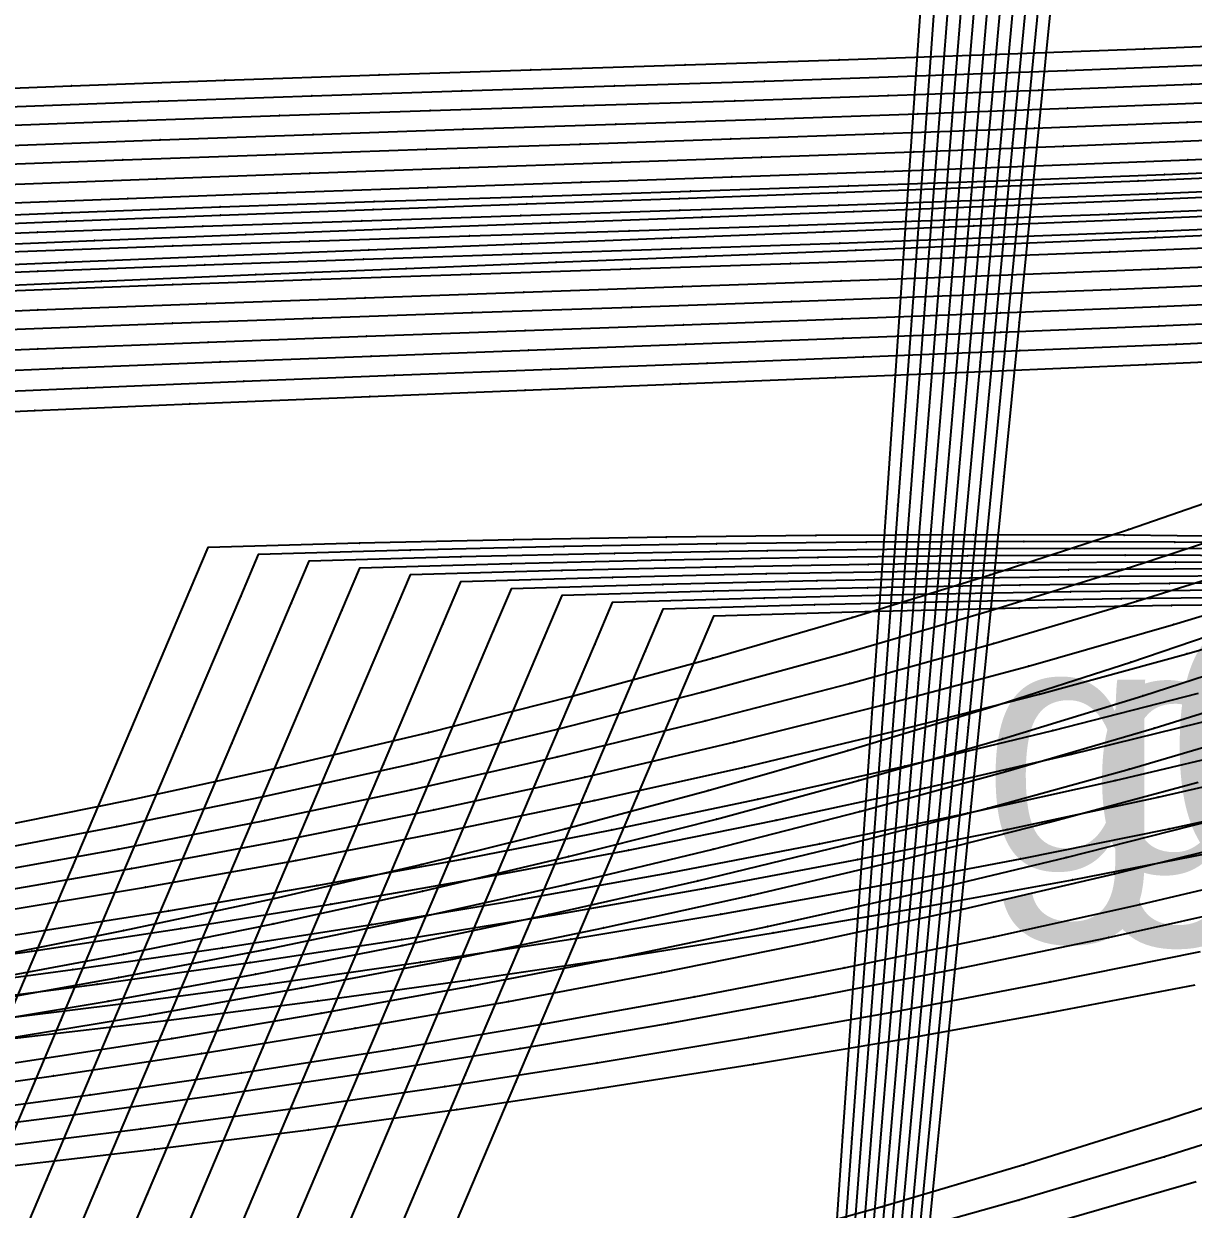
# Model space of a CAD drawing. Extents: x -2408 to 1029, y -526 to 2095.
# Drawn here: x -524.7 to -407.2, y 873.9 to 993 of the extents above; entities that cross this region are included whole.
import ezdxf

# ---------------------------------------------------------------- set-up
doc = ezdxf.new("R2010")
doc.units = 0
doc.layers.add('TEXT', color=7, linetype='Continuous')

# ---------------------------------------------------------------- blocks, each defined once
blk = doc.blocks.new(' -30')
at = {"layer": '1'}
for points in [[(-1.553066, 998.875569), (13.497761, 1001.026741), (28.566463, 1003.387882), (43.726847, 1005.978906), (58.723608, 1008.760932), (73.717036, 1011.77609), (88.621168, 1015.021706), (103.469701, 1018.514085), (117.89867, 1022.167002), (132.006587, 1025.996081), (146.046572, 1030.066786), (159.896121, 1034.343554), (173.786965, 1038.89631), (188.201002, 1043.887422)], [(-1013.803816, 502.616227), (-998.724902, 503.351115), (-983.259655, 504.088096), (-968.179128, 504.789655), (-952.689583, 505.491886), (-937.607433, 506.156086), (-922.111616, 506.815861), (-907.027667, 507.438159), (-891.957635, 508.04729), (-876.872936, 508.652548), (-861.83698, 509.261239), (-846.753174, 509.887156), (-831.752201, 510.534152), (-816.670932, 511.218628)]]:
    blk.add_lwpolyline(points, dxfattribs=at)
at = {"layer": '14'}
for points in [[(-3.293244, 985.820636), (11.872398, 987.947367), (27.150515, 990.29395), (42.458572, 992.858966), (57.665661, 995.628768), (72.836435, 998.623553), (87.952669, 1001.852721), (102.740143, 1005.267383), (117.185724, 1008.860491), (131.56911, 1012.69644), (145.60942, 1016.694667), (159.855558, 1021.012956), (174.025488, 1025.573994), (188.010876, 1030.340417)], [(192.480177, 984.520378), (177.890002, 979.692252), (163.289057, 975.10716), (149.057305, 970.891915), (134.311954, 966.791847), (119.499399, 962.940196), (104.958488, 959.413145), (90.028472, 956.046163), (75.046687, 952.918675), (59.910494, 950.006522), (44.840308, 947.342342), (29.635442, 944.875886), (14.498732, 942.621702), (-0.757536, 940.527919)], [(-1023.469336, 489.421255), (-1005.241554, 490.320347), (-990.320556, 491.039364), (-975.156659, 491.753562), (-959.803647, 492.458703), (-944.31523, 493.150552), (-928.745346, 493.824862), (-910.67444, 494.579226), (-895.073839, 495.211724), (-879.472994, 495.837705), (-863.872377, 496.46764), (-848.27231, 497.112008), (-832.673265, 497.781282), (-817.075603, 498.485938)]]:
    blk.add_lwpolyline(points, dxfattribs=at)
at = {"layer": '2'}
blk.add_point((-322.167053, -60.610313), dxfattribs=at)
blk.add_point((-322.167053, -60.610313), dxfattribs=at)
at = {"layer": '3'}
for p in [(173.786965, 1038.89631), (159.896121, 1034.343554), (146.046572, 1030.066786), (132.006587, 1025.996081), (174.025488, 1025.573994), (117.89867, 1022.167002), (159.855558, 1021.012956), (103.469701, 1018.514085), (145.60942, 1016.694667), (88.621168, 1015.021706), (131.56911, 1012.69644), (73.717036, 1011.77609), (117.185724, 1008.860491), (102.740143, 1005.267383), (87.952669, 1001.852721), (72.836435, 998.623553), (177.890002, 979.692252), (163.289057, 975.10716), (149.057305, 970.891915), (-846.753174, 509.887156), (-831.752201, 510.534152), (-876.872936, 508.652548), (-861.83698, 509.261239), (-907.027667, 507.438159), (-891.957635, 508.04729), (-937.607433, 506.156086), (-922.111616, 506.815861), (-832.673265, 497.781282), (-848.27231, 497.112008), (-879.472994, 495.837705), (-863.872377, 496.46764), (-910.67444, 494.579226), (-895.073839, 495.211724), (-944.31523, 493.150552), (-928.745346, 493.824862), (-251.7552, -23.206977), (-252.875217, -39.403948), (-254.129457, -57.541968), (-261.127123, -59.389382), (-245.281739, -59.316843), (-230.135344, -59.369512), (-306.950585, -60.172513), (-291.493917, -59.822173), (-276.163978, -59.559518), (-323.969141, -64.852121), (-255.491074, -77.232818), (-329.941059, -78.908997), (-335.8002, -92.700416), (-256.933227, -98.088314), (-258.429068, -119.720211)]:
    blk.add_point(p, dxfattribs=at)
at = {"layer": '8'}
for points in [[(-249.091949, 15.307263), (-250.517034, -5.301401), (-251.7552, -23.206977), (-252.875217, -39.403948), (-254.129457, -57.541968), (-255.491074, -77.232818), (-256.933227, -98.088314), (-258.429068, -119.720211), (-259.951754, -141.740336), (-261.474439, -163.760443), (-262.970281, -185.392358), (-264.412433, -206.247836), (-265.77405, -225.938686), (-267.028291, -244.076713), (-268.148308, -260.273691), (-269.386474, -278.179268), (-270.434573, -293.336208), (-270.811558, -298.787918)], [(-149.575367, -61.404266), (-166.867261, -60.754563), (-183.049128, -60.252149), (-198.832045, -59.85351), (-214.146374, -59.56067), (-230.135344, -59.369512), (-245.281739, -59.316843), (-261.127123, -59.389382), (-276.163978, -59.559518), (-291.493917, -59.822173), (-306.950585, -60.172513), (-322.167053, -60.610313)], [(-355.685272, -139.506483), (-348.576922, -122.774639), (-342.052132, -107.416397), (-335.8002, -92.700416), (-329.941059, -78.908997), (-323.969141, -64.852121), (-322.167053, -60.610313)]]:
    blk.add_lwpolyline(points, dxfattribs=at)
at = {"layer": 'TEXT', "color": 7}
blk.add_text('g05-30', height=25, dxfattribs=at).set_placement((159.04, 1004.64))
blk = doc.blocks.new(' -31')
at = {"layer": '1'}
for points in [[(-2.889159, 996.340467), (12.212112, 998.376714), (27.069524, 1000.571165), (42.309343, 1003.026105), (57.103525, 1005.61325), (72.14837, 1008.460502), (86.862908, 1011.468573), (101.799206, 1014.765756), (116.409491, 1018.244322), (130.915001, 1021.952954), (145.402375, 1025.916377), (159.820729, 1030.124264), (173.680122, 1034.422597), (187.948491, 1039.111016)], [(-1017.333112, 504.584392), (-1001.996349, 505.322857), (-986.658666, 506.04357), (-971.552761, 506.735084), (-956.213389, 507.417536), (-941.164755, 508.066462), (-925.823502, 508.705413), (-910.779474, 509.309431), (-895.436682, 509.909814), (-880.364314, 510.494297), (-865.021492, 511.094201), (-849.986515, 511.696983), (-834.64533, 512.337634), (-819.64924, 512.998925)]]:
    blk.add_lwpolyline(points, dxfattribs=at)
at = {"layer": '14'}
for points in [[(-2.882535, 983.53499), (12.185967, 985.548397), (27.374519, 987.769931), (42.016069, 990.101471), (57.723407, 992.818572), (72.810402, 995.648884), (87.8611, 998.699277), (102.856623, 1001.980323), (117.515395, 1005.43791), (132.396191, 1009.209824), (146.642882, 1013.073175), (161.106041, 1017.252778), (175.217085, 1021.585355), (189.254622, 1026.149249)], [(191.836249, 979.853162), (177.406281, 975.297875), (162.757441, 970.925727), (148.187858, 966.836368), (133.553548, 962.983394), (118.589086, 959.300981), (103.838785, 955.919554), (89.038004, 952.766953), (74.080566, 949.818442), (59.192565, 947.112229), (44.268387, 944.614557), (29.211158, 942.297216), (14.229339, 940.172583), (-0.871421, 938.191961)], [(-1019.292257, 491.773679), (-1000.732224, 492.668615), (-985.575845, 493.380141), (-970.203448, 494.083042), (-954.668895, 494.772973), (-939.025821, 495.445599), (-923.327902, 496.096582), (-908.17815, 496.702202), (-892.469664, 497.315404), (-876.761037, 497.92473), (-861.052752, 498.541434), (-845.345297, 499.176768), (-829.639194, 499.841984), (-813.934855, 500.548338)]]:
    blk.add_lwpolyline(points, dxfattribs=at)
at = {"layer": '2'}
blk.add_point((-317.087078, -60.610313), dxfattribs=at)
blk.add_point((-317.087078, -60.610313), dxfattribs=at)
at = {"layer": '3'}
for p in [(173.680122, 1034.422597), (159.820729, 1030.124264), (145.402375, 1025.916377), (130.915001, 1021.952954), (175.217085, 1021.585355), (116.409491, 1018.244322), (161.106041, 1017.252778), (101.799206, 1014.765756), (146.642882, 1013.073175), (86.862908, 1011.468573), (132.396191, 1009.209824), (72.14837, 1008.460502), (117.515395, 1005.43791), (102.856623, 1001.980323), (87.8611, 998.699277), (72.810402, 995.648884), (177.406281, 975.297875), (162.757441, 970.925727), (-834.64533, 512.337634), (-865.021492, 511.094201), (-849.986515, 511.696983), (-895.436682, 509.909814), (-880.364314, 510.494297), (-925.823502, 508.705413), (-910.779474, 509.309431), (-941.164755, 508.066462), (-845.345297, 499.176768), (-829.639194, 499.841984), (-876.761037, 497.92473), (-861.052752, 498.541434), (-908.17815, 496.702202), (-892.469664, 497.315404), (-939.025821, 495.445599), (-923.327902, 496.096582), (-250.306644, -20.561388), (-251.511798, -37.119862), (-252.861378, -55.662707), (-256.047113, -59.389381), (-240.201728, -59.316843), (-225.055333, -59.369512), (-301.870586, -60.172513), (-286.413913, -59.822172), (-271.08397, -59.559518), (-318.889163, -64.852117), (-254.326498, -75.793048), (-324.861077, -78.908991), (-330.720215, -92.70041), (-255.878275, -97.114022), (-336.972144, -107.416392), (-257.487822, -119.228744)]:
    blk.add_point(p, dxfattribs=at)
at = {"layer": '8'}
for points in [[(-247.440948, 18.812463), (-248.974359, -2.25617), (-250.306644, -20.561388), (-251.511798, -37.119862), (-252.861378, -55.662707), (-254.326498, -75.793048), (-255.878275, -97.114022), (-257.487822, -119.228744), (-259.126252, -141.740322), (-260.220324, -156.772558), (-261.305836, -171.687183), (-262.899335, -193.581419), (-264.425436, -214.549616), (-265.855252, -234.194881), (-267.159901, -252.120389), (-268.310493, -267.929205), (-269.555052, -285.029088), (-270.549095, -298.686962), (-270.811558, -302.293129)], [(-144.495363, -61.404266), (-161.787255, -60.754563), (-177.96912, -60.25215), (-193.752036, -59.85351), (-209.066363, -59.56067), (-225.055333, -59.369512), (-240.201728, -59.316843), (-256.047113, -59.389381), (-271.08397, -59.559518), (-286.413913, -59.822172), (-301.870586, -60.172513), (-317.087078, -60.610313)], [(-350.605278, -139.506483), (-343.496931, -122.774636), (-336.972144, -107.416392), (-330.720215, -92.70041), (-324.861077, -78.908991), (-318.889163, -64.852117), (-317.087078, -60.610313)]]:
    blk.add_lwpolyline(points, dxfattribs=at)
at = {"layer": 'TEXT', "color": 7}
blk.add_text('g05-31', height=25, dxfattribs=at).set_placement((169.72, 1003.67))
blk = doc.blocks.new(' -32')
at = {"layer": '1'}
for points in [[(-2.66784, 994.062031), (12.329512, 995.989364), (27.19852, 998.080667), (42.534483, 1000.433601), (57.345718, 1002.901455), (72.240179, 1005.584932), (86.979833, 1008.449899), (101.702285, 1011.534519), (116.349741, 1014.839147), (131.220497, 1018.445942), (145.752876, 1022.224506), (160.195872, 1026.232034), (174.597374, 1030.48259), (188.631312, 1034.876482)], [(-1014.763231, 506.847463), (-999.494983, 507.566499), (-984.135746, 508.270447), (-968.865657, 508.949983), (-953.594925, 509.607993), (-938.322926, 510.243036), (-923.1187, 510.850663), (-907.844861, 511.438175), (-892.552142, 512.013187), (-877.277669, 512.585146), (-862.024551, 513.164813), (-846.751166, 513.764664), (-831.53952, 514.392253), (-816.269083, 515.063461)]]:
    blk.add_lwpolyline(points, dxfattribs=at)
at = {"layer": '14'}
for points in [[(-2.796827, 981.250458), (12.288539, 983.170726), (27.200065, 985.246414), (42.235573, 987.526424), (57.308336, 990.007635), (72.280071, 992.674386), (87.220682, 995.546043), (102.112174, 998.629703), (117.256923, 1002.009589), (132.044623, 1005.561161), (146.773454, 1009.351388), (161.438868, 1013.38084), (176.326034, 1017.737286), (190.849765, 1022.250228)], [(180.556721, 972.165743), (166.062207, 967.992017), (151.030064, 963.923373), (135.934062, 960.09737), (121.133007, 956.593085), (105.925133, 953.240219), (90.667766, 950.121329), (75.889856, 947.327482), (60.549207, 944.65308), (45.710204, 942.271121), (30.305737, 939.994784), (14.876294, 937.892793), (-0.029895, 936.012998), (-15.497729, 934.217485)], [(-1018.643921, 493.947115), (-1003.6498, 494.658762), (-988.386214, 495.364467), (-972.90666, 496.059794), (-957.264855, 496.740298), (-941.514519, 497.401533), (-925.709144, 498.039063), (-910.545085, 498.626378), (-894.728855, 499.222836), (-878.91242, 499.814759), (-863.096353, 500.414203), (-847.281183, 501.033226), (-831.467557, 501.683881), (-815.656007, 502.378226)]]:
    blk.add_lwpolyline(points, dxfattribs=at)
at = {"layer": '2'}
blk.add_point((-312.007065, -60.610313), dxfattribs=at)
blk.add_point((-312.007065, -60.610313), dxfattribs=at)
at = {"layer": '3'}
for p in [(174.597374, 1030.48259), (160.195872, 1026.232034), (145.752876, 1022.224506), (131.220497, 1018.445942), (176.326034, 1017.737286), (116.349741, 1014.839147), (161.438868, 1013.38084), (101.702285, 1011.534519), (146.773454, 1009.351388), (86.979833, 1008.449899), (72.240179, 1005.584932), (132.044623, 1005.561161), (117.256923, 1002.009589), (102.112174, 998.629703), (87.220682, 995.546043), (72.280071, 992.674386), (-831.53952, 514.392253), (-846.751166, 513.764664), (-892.552142, 512.013187), (-877.277669, 512.585146), (-862.024551, 513.164813), (-923.1187, 510.850663), (-907.844861, 511.438175), (-938.322926, 510.243036), (-831.467557, 501.683881), (-863.096353, 500.414203), (-847.281183, 501.033226), (-894.728855, 499.222836), (-878.91242, 499.814759), (-925.709144, 498.039063), (-910.545085, 498.626378), (-941.514519, 497.401533), (-248.858088, -17.915799), (-250.148379, -34.835779), (-251.5933, -53.783461), (-250.967111, -59.389388), (-235.121727, -59.31685), (-296.790581, -60.172515), (-281.333909, -59.822176), (-266.003967, -59.559524), (-313.809153, -64.852121), (-253.161923, -74.35329), (-319.781071, -78.908997), (-325.640212, -92.700416), (-254.823324, -96.139745), (-331.892144, -107.416397), (-256.546576, -118.737277), (-338.416933, -122.774639)]:
    blk.add_point(p, dxfattribs=at)
at = {"layer": '8'}
for points in [[(-245.789948, 22.317662), (-247.431685, 0.789055), (-248.858088, -17.915799), (-250.148379, -34.835779), (-251.5933, -53.783461), (-253.161923, -74.35329), (-254.823324, -96.139745), (-256.546576, -118.737277), (-257.7145, -134.052625), (-258.887006, -149.428053), (-260.054931, -164.7434), (-261.20911, -179.878509), (-262.340382, -194.713218), (-263.974293, -216.139193), (-265.505117, -236.213355), (-266.901932, -254.530213), (-268.133807, -270.684167), (-269.466287, -288.157381), (-270.530553, -302.113426), (-270.811558, -305.798321)], [(-139.415359, -61.404266), (-156.707252, -60.754566), (-172.889117, -60.252154), (-188.672034, -59.853516), (-203.986362, -59.560676), (-219.975332, -59.369519), (-235.121727, -59.31685), (-250.967111, -59.389388), (-266.003967, -59.559524), (-281.333909, -59.822176), (-296.790581, -60.172515), (-312.007065, -60.610313)], [(-345.525284, -139.506483), (-338.416933, -122.774639), (-331.892144, -107.416397), (-325.640212, -92.700416), (-319.781071, -78.908997), (-313.809153, -64.852121), (-312.007065, -60.610313)]]:
    blk.add_lwpolyline(points, dxfattribs=at)
blk = doc.blocks.new(' -33')
at = {"layer": '1'}
for points in [[(-1.969221, 991.878756), (13.18838, 993.745961), (28.409, 995.79834), (43.604009, 998.032983), (58.434574, 1000.400726), (73.568401, 1003.015074), (88.889137, 1005.874152), (103.945344, 1008.904018), (119.123582, 1012.196621), (134.079505, 1015.688423), (148.839588, 1019.383526), (163.675903, 1023.352798), (178.271132, 1027.510495), (192.971397, 1031.957475)], [(-1017.677248, 508.842749), (-1002.343066, 509.555132), (-986.83478, 510.254729), (-971.498689, 510.924751), (-956.48809, 511.558167), (-941.15004, 512.181049), (-925.67475, 512.782963), (-910.334706, 513.354747), (-894.898587, 513.915408), (-879.557871, 514.469708), (-863.688546, 515.052308), (-848.824508, 515.617616), (-833.486072, 516.232231), (-818.138934, 516.89045)]]:
    blk.add_lwpolyline(points, dxfattribs=at)
at = {"layer": '14'}
for points in [[(-3.65813, 978.89639), (11.262152, 980.69739), (26.627123, 982.726164), (41.502438, 984.868498), (55.802328, 987.099301), (71.239332, 989.703083), (86.024921, 992.395824), (100.780213, 995.286277), (115.486739, 998.382131), (130.456307, 1001.769517), (145.062039, 1005.314683), (159.61126, 1009.086484), (173.797025, 1012.999371), (188.821907, 1017.401912)], [(-1021.670802, 495.939669), (-1006.569218, 496.64725), (-991.198071, 497.347313), (-975.611087, 498.035312), (-959.861696, 498.706712), (-944.003629, 499.356965), (-926.913155, 500.026567), (-910.989376, 500.62208), (-895.064728, 501.201132), (-879.139923, 501.776541), (-863.215558, 502.361125), (-847.292345, 502.967702), (-831.370996, 503.609087), (-815.452108, 504.2981)]]:
    blk.add_lwpolyline(points, dxfattribs=at)
at = {"layer": '2'}
blk.add_point((-306.927071, -60.610313), dxfattribs=at)
blk.add_point((-306.927071, -60.610313), dxfattribs=at)
at = {"layer": '3'}
for p in [(178.271132, 1027.510495), (163.675903, 1023.352798), (148.839588, 1019.383526), (134.079505, 1015.688423), (119.123582, 1012.196621), (173.797025, 1012.999371), (103.945344, 1008.904018), (159.61126, 1009.086484), (88.889137, 1005.874152), (145.062039, 1005.314683), (73.568401, 1003.015074), (130.456307, 1001.769517), (115.486739, 998.382131), (100.780213, 995.286277), (86.024921, 992.395824), (71.239332, 989.703083), (-848.824508, 515.617616), (-833.486072, 516.232231), (-879.557871, 514.469708), (-863.688546, 515.052308), (-910.334706, 513.354747), (-894.898587, 513.915408), (-941.15004, 512.181049), (-925.67475, 512.782963), (-847.292345, 502.967702), (-831.370996, 503.609087), (-879.139923, 501.776541), (-863.215558, 502.361125), (-910.989376, 500.62208), (-895.064728, 501.201132), (-944.003629, 499.356965), (-926.913155, 500.026567), (-247.409532, -15.270209), (-248.784961, -32.551696), (-250.325221, -51.904208), (-245.887117, -59.389381), (-230.041733, -59.316843), (-291.710587, -60.172513), (-276.253915, -59.822172), (-260.923973, -59.559518), (-308.729153, -64.852113), (-251.997346, -72.913517), (-314.701063, -78.908985), (-320.560197, -92.700404), (-253.768371, -95.165453), (-326.812123, -107.416388), (-254.987718, -110.485866), (-333.336907, -122.774634)]:
    blk.add_point(p, dxfattribs=at)
at = {"layer": '8'}
for points in [[(-244.138947, 25.822864), (-245.889011, 3.834284), (-247.409532, -15.270209), (-248.784961, -32.551696), (-250.325221, -51.904208), (-251.997346, -72.913517), (-253.768371, -95.165453), (-254.987718, -110.485866), (-256.226601, -126.051733), (-257.475252, -141.740326), (-258.723902, -157.42892), (-259.962785, -172.994787), (-261.182132, -188.3152), (-262.372177, -203.26745), (-264.080931, -224.736985), (-265.668809, -244.687776), (-267.102846, -262.705647), (-268.350071, -278.376337), (-269.665469, -294.903566), (-270.811558, -309.303532)], [(-134.335365, -61.404266), (-151.627258, -60.754563), (-167.809123, -60.252149), (-183.59204, -59.85351), (-198.906368, -59.56067), (-214.895337, -59.369512), (-230.041733, -59.316843), (-245.887117, -59.389381), (-260.923973, -59.559518), (-276.253915, -59.822172), (-291.710587, -60.172513), (-306.927071, -60.610313)], [(-340.445251, -139.506483), (-333.336907, -122.774634), (-326.812123, -107.416388), (-320.560197, -92.700404), (-314.701063, -78.908985), (-308.729153, -64.852113), (-306.927071, -60.610313)]]:
    blk.add_lwpolyline(points, dxfattribs=at)
blk = doc.blocks.new(' -34')
at = {"layer": '1'}
for points in [[(-0.918876, 989.7673), (14.461016, 991.588687), (29.684126, 993.561033), (44.651744, 995.673969), (59.824846, 998.00029), (74.945261, 1000.509818), (90.055324, 1003.215849), (105.018224, 1006.101256), (120.049031, 1009.218044), (135.1284, 1012.579824), (150.057391, 1016.1527), (164.758572, 1019.91402), (179.568786, 1023.950956), (194.379777, 1028.240371)], [(-1011.0637, 511.278848), (-995.683943, 511.970121), (-980.566407, 512.627608), (-965.215882, 513.271594), (-950.096284, 513.881158), (-934.975648, 514.464395), (-919.969694, 515.01613), (-904.847304, 515.551791), (-889.426656, 516.088687), (-874.304032, 516.617669), (-858.928688, 517.169872), (-843.807493, 517.738742), (-828.480727, 518.353322), (-813.363008, 519.008648)]]:
    blk.add_lwpolyline(points, dxfattribs=at)
at = {"layer": '14'}
for points in [[(-1.039595, 976.974481), (14.313651, 978.774331), (29.486911, 980.719213), (44.79652, 982.859693), (60.079744, 985.181758), (75.404584, 987.702822), (90.625, 990.405908), (105.81543, 993.310709), (120.957217, 996.424341), (135.743597, 999.690057), (150.786846, 1003.25315), (165.773418, 1007.04932), (180.699119, 1011.079142)], [(-1013.318315, 498.462305), (-997.902097, 499.15923), (-982.256557, 499.843514), (-966.435216, 500.510512), (-950.491596, 501.155579), (-930.471633, 501.924001), (-916.404954, 502.435759), (-900.37211, 503.000341), (-884.338821, 503.558087), (-868.305938, 504.122599), (-852.274195, 504.707481), (-836.244364, 505.32634), (-820.217219, 505.992778)]]:
    blk.add_lwpolyline(points, dxfattribs=at)
at = {"layer": '2'}
blk.add_point((-301.847076, -60.610313), dxfattribs=at)
blk.add_point((-301.847076, -60.610313), dxfattribs=at)
at = {"layer": '3'}
for p in [(179.568786, 1023.950956), (164.758572, 1019.91402), (150.057391, 1016.1527), (135.1284, 1012.579824), (120.049031, 1009.218044), (165.773418, 1007.04932), (105.018224, 1006.101256), (90.055324, 1003.215849), (150.786846, 1003.25315), (74.945261, 1000.509818), (135.743597, 999.690057), (120.957217, 996.424341), (105.81543, 993.310709), (90.625, 990.405908), (75.404584, 987.702822), (-828.480727, 518.353322), (-858.928688, 517.169872), (-843.807493, 517.738742), (-889.426656, 516.088687), (-874.304032, 516.617669), (-934.975648, 514.464395), (-919.969694, 515.01613), (-904.847304, 515.551791), (-836.244364, 505.32634), (-868.305938, 504.122599), (-852.274195, 504.707481), (-900.37211, 503.000341), (-884.338821, 503.558087), (-930.471633, 501.924001), (-916.404954, 502.435759), (-245.960977, -12.624626), (-247.421543, -30.267621), (-249.057143, -50.024955), (-240.807111, -59.389381), (-224.961727, -59.316843), (-286.630585, -60.172513), (-271.173911, -59.822172), (-255.843968, -59.559518), (-303.649159, -64.852113), (-250.83277, -71.473753), (-309.621068, -78.908985), (-315.480203, -92.700404), (-252.71342, -94.191172), (-321.732129, -107.416388), (-254.008244, -109.832075), (-328.256913, -122.774634)]:
    blk.add_point(p, dxfattribs=at)
at = {"layer": '8'}
for points in [[(-242.487946, 29.328063), (-244.346337, 6.879511), (-245.960977, -12.624626), (-247.421543, -30.267621), (-249.057143, -50.024955), (-250.83277, -71.473753), (-252.71342, -94.191172), (-254.008244, -109.832075), (-255.323811, -125.723547), (-256.649752, -141.740332), (-257.975693, -157.757118), (-259.29126, -173.64859), (-260.586084, -189.289493), (-261.84979, -204.554513), (-263.072007, -219.318355), (-264.80485, -240.25033), (-266.385993, -259.349846), (-267.780435, -276.194096), (-268.953167, -290.36018), (-270.11142, -304.351371), (-270.811558, -312.808723)], [(-129.255362, -61.404266), (-146.547253, -60.754563), (-162.729118, -60.25215), (-178.512034, -59.85351), (-193.826362, -59.56067), (-209.815331, -59.369512), (-224.961727, -59.316843), (-240.807111, -59.389381), (-255.843968, -59.559518), (-271.173911, -59.822172), (-286.630585, -60.172513), (-301.847076, -60.610313)], [(-335.365257, -139.506483), (-328.256913, -122.774634), (-321.732129, -107.416388), (-315.480203, -92.700404), (-309.621068, -78.908985), (-303.649159, -64.852113), (-301.847076, -60.610313)]]:
    blk.add_lwpolyline(points, dxfattribs=at)
blk = doc.blocks.new(' -35')
at = {"layer": '1'}
for points in [[(-17.328552, 985.87939), (-2.297197, 987.417575), (12.961771, 989.131927), (27.959361, 990.970578), (43.309883, 993.0213), (58.262805, 995.1937), (73.202795, 997.542292), (88.10029, 1000.067095), (102.886466, 1002.761205), (117.715613, 1005.661029), (132.402557, 1008.742196), (147.14449, 1012.057185), (162.022554, 1015.636288), (176.658411, 1019.391969)], [(-1022.850722, 512.528701), (-1007.853682, 513.231932), (-992.820145, 513.915385), (-977.453959, 514.590592), (-962.418328, 515.226969), (-947.101668, 515.848926), (-932.063875, 516.43203), (-916.699984, 516.998682), (-901.660338, 517.532334), (-886.339838, 518.067081), (-871.300024, 518.595463), (-856.027448, 519.147777), (-840.989233, 519.719206), (-825.768242, 520.337784)]]:
    blk.add_lwpolyline(points, dxfattribs=at)
at = {"layer": '14'}
for points in [[(-17.26006, 973.126367), (-1.855956, 974.694953), (13.276601, 976.382052), (28.391172, 978.221578), (43.321342, 980.20117), (58.39237, 982.370642), (73.510673, 984.725601), (88.526659, 987.248361), (103.510309, 989.956076), (118.465264, 992.856953), (133.372515, 995.958266), (148.562666, 999.348473), (163.373171, 1002.887081), (178.129693, 1006.645898)], [(-1021.746558, 499.866847), (-1006.634338, 500.574671), (-991.25163, 501.272774), (-975.65225, 501.956377), (-959.889795, 502.620711), (-944.017931, 503.261005), (-927.07975, 503.910177), (-911.141133, 504.489572), (-895.201398, 505.050407), (-879.261329, 505.606817), (-863.321862, 506.172931), (-847.38378, 506.762882), (-831.447983, 507.390801), (-815.515369, 508.070817)]]:
    blk.add_lwpolyline(points, dxfattribs=at)
at = {"layer": '2'}
blk.add_point((-296.767063, -60.610313), dxfattribs=at)
blk.add_point((-296.767063, -60.610313), dxfattribs=at)
at = {"layer": '3'}
for p in [(162.022554, 1015.636288), (147.14449, 1012.057185), (132.402557, 1008.742196), (117.715613, 1005.661029), (102.886466, 1002.761205), (163.373171, 1002.887081), (88.10029, 1000.067095), (148.562666, 999.348473), (73.202795, 997.542292), (133.372515, 995.958266), (118.465264, 992.856953), (103.510309, 989.956076), (88.526659, 987.248361), (73.510673, 984.725601), (-856.027448, 519.147777), (-840.989233, 519.719206), (-886.339838, 518.067081), (-871.300024, 518.595463), (-916.699984, 516.998682), (-901.660338, 517.532334), (-932.063875, 516.43203), (-831.447983, 507.390801), (-863.321862, 506.172931), (-847.38378, 506.762882), (-895.201398, 505.050407), (-879.261329, 505.606817), (-927.07975, 503.910177), (-911.141133, 504.489572), (-944.017931, 503.261005), (-245.520477, -21.720981), (-247.193789, -41.211876), (-235.72713, -59.389382), (-281.55059, -60.172513), (-266.093923, -59.822173), (-250.763984, -59.559518), (-249.027639, -62.572738), (-298.569148, -64.852117), (-304.541062, -78.908991), (-250.984981, -85.37205), (-310.4002, -92.70041), (-252.340186, -101.157612), (-316.652129, -107.416392), (-253.722836, -117.262846), (-323.176916, -122.774636)]:
    blk.add_point(p, dxfattribs=at)
at = {"layer": '8'}
for points in [[(-240.836945, 32.833264), (-242.44851, 14.061596), (-244.044753, -4.531601), (-245.520477, -21.720981), (-247.193789, -41.211876), (-249.027639, -62.572738), (-250.984981, -85.37205), (-252.340186, -101.157612), (-253.722836, -117.262846), (-255.121949, -133.559853), (-256.526553, -149.92081), (-257.925666, -166.217818), (-259.308315, -182.323052), (-260.663519, -198.108596), (-261.980308, -213.446678), (-263.247697, -228.209348), (-265.032149, -248.994827), (-266.643717, -267.766516), (-268.045345, -284.092825), (-269.523585, -301.311504), (-270.725571, -315.31235), (-270.811558, -316.313934)], [(-124.175367, -61.404266), (-141.467264, -60.754563), (-157.649132, -60.252149), (-173.432051, -59.85351), (-188.746381, -59.56067), (-204.735351, -59.369512), (-219.881747, -59.316843), (-235.72713, -59.389382), (-250.763984, -59.559518), (-266.093923, -59.822173), (-281.55059, -60.172513), (-296.767063, -60.610313)], [(-330.285263, -139.506483), (-323.176916, -122.774636), (-316.652129, -107.416392), (-310.4002, -92.70041), (-304.541062, -78.908991), (-298.569148, -64.852117), (-296.767063, -60.610313)]]:
    blk.add_lwpolyline(points, dxfattribs=at)
blk = doc.blocks.new(' -36')
at = {"layer": '1'}
for points in [[(-16.625817, 983.851296), (-0.992572, 985.389894), (13.833781, 986.994781), (29.434275, 988.836413), (44.440064, 990.766333), (59.442097, 992.862699), (74.419603, 995.127874), (89.460761, 997.580781), (104.380963, 1000.197104), (119.375387, 1003.01858), (134.224027, 1006.014801), (149.116599, 1009.235017), (163.875123, 1012.647883), (178.853424, 1016.344791)], [(-1011.629774, 515.18433), (-996.22906, 515.874884), (-981.103328, 516.528873), (-965.726704, 517.167631), (-950.598815, 517.768795), (-935.469816, 518.340965), (-920.108045, 518.890989), (-904.977129, 519.409745), (-889.535127, 519.928552), (-874.403924, 520.43925), (-859.012279, 520.974155), (-843.882598, 521.52789), (-828.545795, 522.130495), (-813.419835, 522.778333)]]:
    blk.add_lwpolyline(points, dxfattribs=at)
at = {"layer": '14'}
for points in [[(-15.441047, 971.206677), (-0.29155, 972.69796), (15.256628, 974.374752), (30.78711, 976.20571), (46.128949, 978.179131), (61.616419, 980.345853), (76.481717, 982.596073), (91.915827, 985.115354), (107.317923, 987.822959), (122.691895, 990.726963), (138.018479, 993.83393), (152.974345, 997.083633), (168.206966, 1000.626342), (183.385717, 1004.395141)], [(-1013.387802, 502.390632), (-997.959985, 503.086063), (-982.301969, 503.766456), (-966.467366, 504.426937), (-950.509786, 505.06263), (-930.471527, 505.814959), (-916.56327, 506.306527), (-900.514973, 506.852996), (-884.466126, 507.391562), (-868.417693, 507.937146), (-852.370641, 508.504669), (-836.325935, 509.109055), (-820.284541, 509.765225)]]:
    blk.add_lwpolyline(points, dxfattribs=at)
at = {"layer": '2'}
blk.add_point((-291.687069, -60.610313), dxfattribs=at)
blk.add_point((-291.687069, -60.610313), dxfattribs=at)
at = {"layer": '3'}
for p in [(163.875123, 1012.647883), (149.116599, 1009.235017), (134.224027, 1006.014801), (119.375387, 1003.01858), (104.380963, 1000.197104), (168.206966, 1000.626342), (89.460761, 997.580781), (152.974345, 997.083633), (74.419603, 995.127874), (138.018479, 993.83393), (59.442097, 992.862699), (122.691895, 990.726963), (107.317923, 987.822959), (91.915827, 985.115354), (76.481717, 982.596073), (61.616419, 980.345853), (-843.882598, 521.52789), (-828.545795, 522.130495), (-874.403924, 520.43925), (-859.012279, 520.974155), (-904.977129, 519.409745), (-889.535127, 519.928552), (-935.469816, 518.340965), (-920.108045, 518.890989), (-852.370641, 508.504669), (-836.325935, 509.109055), (-884.466126, 507.391562), (-868.417693, 507.937146), (-916.56327, 506.306527), (-900.514973, 506.852996), (-930.471527, 505.814959), (-244.127446, -19.311158), (-245.892923, -39.193402), (-230.647115, -59.389381), (-276.470585, -60.172513), (-261.013913, -59.822172), (-245.683971, -59.559518), (-247.827782, -60.983167), (-293.489154, -64.852117), (-249.192486, -76.352029), (-299.461068, -78.908991), (-305.320206, -92.70041), (-250.603517, -92.242608), (-311.572135, -107.416392), (-252.049292, -108.524472), (-318.096921, -122.774636)]:
    blk.add_point(p, dxfattribs=at)
at = {"layer": '8'}
for points in [[(-239.185944, 36.338463), (-240.886274, 17.189884), (-242.570439, -1.77664), (-244.127446, -19.311158), (-245.892923, -39.193402), (-247.827782, -60.983167), (-249.192486, -76.352029), (-250.603517, -92.242608), (-252.049292, -108.524472), (-253.51823, -125.067175), (-254.99875, -141.740326), (-256.479271, -158.413477), (-257.94821, -174.956199), (-259.393985, -191.238064), (-260.805016, -207.128642), (-262.169719, -222.497487), (-263.476516, -237.214223), (-265.302798, -257.781224), (-266.933636, -276.147211), (-268.329949, -291.872041), (-269.759317, -307.96913), (-270.811558, -319.819126)], [(-119.095364, -61.404266), (-136.387256, -60.754563), (-152.569121, -60.252149), (-168.352038, -59.85351), (-183.666366, -59.56067), (-199.655336, -59.369512), (-214.801731, -59.316843), (-230.647115, -59.389381), (-245.683971, -59.559518), (-261.013913, -59.822172), (-276.470585, -60.172513), (-291.687069, -60.610313)], [(-325.205269, -139.506483), (-318.096921, -122.774636), (-311.572135, -107.416392), (-305.320206, -92.70041), (-299.461068, -78.908991), (-293.489154, -64.852117), (-291.687069, -60.610313)]]:
    blk.add_lwpolyline(points, dxfattribs=at)
blk = doc.blocks.new(' -37')
at = {"layer": '1'}
for points in [[(-16.317787, 981.804686), (-1.187583, 983.235286), (13.994105, 984.806719), (29.095599, 986.511197), (44.519286, 988.409393), (59.454505, 990.406909), (74.49534, 992.583849), (89.510965, 994.928311), (104.601794, 997.462747), (119.558447, 1000.158091), (134.488433, 1003.039354), (149.358465, 1006.111226), (164.19812, 1009.390589), (178.614819, 1012.78758)], [(-1022.429109, 516.479024), (-1007.421063, 517.181891), (-991.870638, 517.885272), (-976.991792, 518.533343), (-961.940697, 519.162555), (-946.781324, 519.767799), (-931.727888, 520.338632), (-916.346722, 520.889892), (-901.291345, 521.406589), (-885.957288, 521.923248), (-870.901759, 522.434341), (-855.620824, 522.970364), (-840.566943, 523.528651), (-825.3441, 524.137176)]]:
    blk.add_lwpolyline(points, dxfattribs=at)
at = {"layer": '14'}
for points in [[(-15.155917, 969.160966), (0.128787, 970.603535), (15.669216, 972.213705), (30.924236, 973.938823), (45.988341, 975.793326), (61.205262, 977.82814), (76.399373, 980.027605), (91.645306, 982.408497), (106.785665, 984.951771), (121.894669, 987.674831), (136.97646, 990.58577), (152.011586, 993.691461), (166.668999, 996.927437), (181.613636, 1000.446725)], [(-1021.82543, 503.793384), (-1006.702152, 504.501526), (-991.307494, 505.197754), (-975.695216, 505.877062), (-959.919004, 506.534451), (-944.032768, 507.164911), (-927.25288, 507.793881), (-911.298799, 508.357378), (-895.343292, 508.900194), (-879.387378, 509.437773), (-863.432077, 509.98556), (-847.478524, 510.558995), (-831.527737, 511.173521), (-815.580737, 511.844583)]]:
    blk.add_lwpolyline(points, dxfattribs=at)
at = {"layer": '2'}
blk.add_point((-286.607075, -60.610313), dxfattribs=at)
blk.add_point((-286.607075, -60.610313), dxfattribs=at)
at = {"layer": '3'}
for p in [(164.19812, 1009.390589), (149.358465, 1006.111226), (134.488433, 1003.039354), (119.558447, 1000.158091), (104.601794, 997.462747), (166.668999, 996.927437), (89.510965, 994.928311), (152.011586, 993.691461), (74.49534, 992.583849), (59.454505, 990.406909), (136.97646, 990.58577), (121.894669, 987.674831), (106.785665, 984.951771), (91.645306, 982.408497), (76.399373, 980.027605), (61.205262, 977.82814), (-855.620824, 522.970364), (-840.566943, 523.528651), (-885.957288, 521.923248), (-870.901759, 522.434341), (-931.727888, 520.338632), (-916.346722, 520.889892), (-901.291345, 521.406589), (-831.527737, 511.173521), (-863.432077, 509.98556), (-847.478524, 510.558995), (-895.343292, 508.900194), (-879.387378, 509.437773), (-927.25288, 507.793881), (-911.298799, 508.357378), (-944.032768, 507.164911), (-242.734414, -16.90134), (-244.592057, -37.174927), (-246.627924, -59.393589), (-225.56711, -59.389381), (-271.390583, -60.172513), (-255.933909, -59.822172), (-240.603966, -59.559518), (-288.40916, -64.852117), (-248.063873, -75.06497), (-294.381074, -78.908991), (-249.548565, -91.268317), (-300.240211, -92.70041), (-306.49214, -107.416392), (-251.069817, -107.870671)]:
    blk.add_point(p, dxfattribs=at)
at = {"layer": '8'}
for points in [[(-237.534943, 39.843662), (-239.324038, 20.318172), (-241.096123, 0.978325), (-242.734414, -16.90134), (-244.592057, -37.174927), (-246.627924, -59.393589), (-248.063873, -75.06497), (-249.548565, -91.268317), (-251.069817, -107.870671), (-252.61544, -124.738998), (-254.173251, -141.74034), (-255.731061, -158.741664), (-257.276686, -175.610009), (-258.797936, -192.212344), (-260.282628, -208.415692), (-261.718578, -224.087089), (-263.093594, -239.093472), (-265.015213, -260.06528), (-266.731193, -278.792807), (-268.200398, -294.827138), (-269.704386, -311.241078), (-270.811558, -323.324318)], [(-114.01536, -61.404266), (-131.307251, -60.754563), (-147.489116, -60.25215), (-163.272033, -59.85351), (-178.58636, -59.56067), (-194.57533, -59.369512), (-209.721725, -59.316843), (-225.56711, -59.389381), (-240.603966, -59.559518), (-255.933909, -59.822172), (-271.390583, -60.172513), (-286.607075, -60.610313)], [(-320.125275, -139.506483), (-313.016927, -122.774636), (-306.49214, -107.416392), (-300.240211, -92.70041), (-294.381074, -78.908991), (-288.40916, -64.852117), (-286.607075, -60.610313)]]:
    blk.add_lwpolyline(points, dxfattribs=at)
blk = doc.blocks.new(' -38')
at = {"layer": '1'}
for points in [[(-14.218645, 979.93966), (0.737898, 981.308098), (16.18444, 982.858823), (31.240378, 984.508954), (46.655312, 986.347725), (61.903195, 988.324596), (77.276361, 990.485047), (92.482815, 992.792346), (107.804191, 995.293821), (123.016186, 997.959636), (138.273801, 1000.824781), (153.322849, 1003.849998), (168.500453, 1007.11267), (183.235101, 1010.4933)], [(-1011.193701, 519.135061), (-995.775629, 519.823236), (-980.637326, 520.472347), (-965.239343, 521.103977), (-950.098657, 521.695154), (-934.956771, 522.254539), (-919.752783, 522.782963), (-904.608864, 523.284549), (-889.149116, 523.785144), (-874.004893, 524.278163), (-858.600561, 524.796536), (-843.457957, 525.336605), (-828.114904, 525.928832), (-812.976296, 526.571506)]]:
    blk.add_lwpolyline(points, dxfattribs=at)
at = {"layer": '14'}
for points in [[(-15.800026, 967.057728), (-0.82938, 968.401779), (14.405534, 969.906101), (29.350037, 971.513721), (44.278901, 973.25879), (59.722363, 975.220283), (74.6129, 977.268679), (89.481256, 979.47277), (104.404222, 981.849582), (119.220692, 984.378815), (134.014915, 987.079317), (148.768111, 989.954893), (163.483969, 993.016082), (178.513735, 996.353236)], [(-1013.459997, 506.318361), (-998.020129, 507.012384), (-982.34922, 507.688985), (-966.500824, 508.343063), (-950.528719, 508.969506), (-930.471454, 509.705919), (-916.727641, 510.177589), (-900.663291, 510.706152), (-884.598196, 511.22572), (-868.533563, 511.752528), (-852.4706, 512.302813), (-836.410399, 512.892813), (-820.354169, 513.538763)]]:
    blk.add_lwpolyline(points, dxfattribs=at)
at = {"layer": '2'}
blk.add_point((-281.527061, -60.610313), dxfattribs=at)
blk.add_point((-281.527061, -60.610313), dxfattribs=at)
at = {"layer": '3'}
for p in [(168.500453, 1007.11267), (153.322849, 1003.849998), (138.273801, 1000.824781), (123.016186, 997.959636), (107.804191, 995.293821), (92.482815, 992.792346), (163.483969, 993.016082), (77.276361, 990.485047), (148.768111, 989.954893), (61.903195, 988.324596), (134.014915, 987.079317), (119.220692, 984.378815), (104.404222, 981.849582), (89.481256, 979.47277), (74.6129, 977.268679), (59.722363, 975.220283), (-843.457957, 525.336605), (-828.114904, 525.928832), (-874.004893, 524.278163), (-858.600561, 524.796536), (-919.752783, 522.782963), (-904.608864, 523.284549), (-889.149116, 523.785144), (-934.956771, 522.254539), (-852.4706, 512.302813), (-836.410399, 512.892813), (-884.598196, 511.22572), (-868.533563, 511.752528), (-930.471454, 509.705919), (-916.727641, 510.177589), (-900.663291, 510.706152), (-241.341398, -14.491513), (-243.291205, -35.156448), (-245.42808, -57.804012), (-266.310588, -60.172513), (-250.853921, -59.822173), (-235.523982, -59.559518), (-283.329147, -64.852117), (-246.935271, -73.777896), (-289.30106, -78.908991), (-248.493625, -90.294034), (-295.160198, -92.70041), (-301.412127, -107.416392), (-250.090352, -107.216863)]:
    blk.add_point(p, dxfattribs=at)
at = {"layer": '8'}
for points in [[(-235.883961, 43.348861), (-237.76182, 23.446463), (-239.621825, 3.733288), (-241.341398, -14.491513), (-243.291205, -35.156448), (-245.42808, -57.804012), (-246.935271, -73.777896), (-248.493625, -90.294034), (-250.090352, -107.216863), (-251.71266, -124.410817), (-253.347759, -141.740336), (-254.982859, -159.069854), (-256.605167, -176.263809), (-258.201892, -193.186618), (-259.760248, -209.702775), (-261.267437, -225.676642), (-262.710675, -240.972727), (-264.727634, -262.349369), (-266.528748, -281.438381), (-268.070848, -297.782258), (-269.649455, -314.513036), (-270.811558, -326.829529)], [(-108.935366, -61.404266), (-126.227262, -60.754563), (-142.409131, -60.252149), (-158.19205, -59.85351), (-173.506379, -59.56067), (-189.49535, -59.369512), (-204.641745, -59.316843), (-220.487128, -59.389382), (-235.523982, -59.559518), (-250.853921, -59.822173), (-266.310588, -60.172513), (-281.527061, -60.610313)], [(-315.045261, -139.506483), (-307.936914, -122.774636), (-301.412127, -107.416392), (-295.160198, -92.70041), (-289.30106, -78.908991), (-283.329147, -64.852117), (-281.527061, -60.610313)]]:
    blk.add_lwpolyline(points, dxfattribs=at)
blk = doc.blocks.new(' -39')
at = {"layer": '1'}
for points in [[(-15.713613, 977.784027), (-0.490311, 979.102427), (14.902616, 980.573191), (30.099956, 982.161116), (45.034018, 983.856669), (60.199584, 985.724429), (75.172832, 987.721968), (90.29707, 989.899544), (105.386845, 992.236619), (120.460439, 994.740936), (135.559119, 997.426291), (150.570357, 1000.280769), (165.50669, 1003.313833), (180.440507, 1006.549348)], [(-1022.511864, 520.404864), (-1007.491623, 521.108175), (-991.925849, 521.809886), (-977.031719, 522.454122), (-961.965625, 523.077061), (-946.968522, 523.666651), (-931.899884, 524.226331), (-916.49974, 524.763351), (-901.429047, 525.263748), (-886.079673, 525.762612), (-871.00879, 526.256195), (-855.717723, 526.775367), (-840.648534, 527.319452), (-825.422163, 527.916512)]]:
    blk.add_lwpolyline(points, dxfattribs=at)
at = {"layer": '14'}
for points in [[(-14.502688, 965.140545), (0.846659, 966.471685), (16.467368, 967.967946), (31.790785, 969.570224), (47.098769, 971.311675), (62.207414, 973.177947), (77.478384, 975.220491), (92.727334, 977.421733), (108.033132, 979.798697), (123.230635, 982.330992), (137.684655, 984.904751), (153.540877, 987.921749), (168.638532, 990.993933)], [(-1021.907402, 507.719274), (-1006.772647, 508.427815), (-991.365503, 509.122261), (-975.739825, 509.797379), (-959.949469, 510.447933), (-944.048289, 511.068691), (-927.432479, 511.677712), (-911.462354, 512.225537), (-895.490435, 512.750536), (-879.517989, 513.269462), (-863.546283, 513.799066), (-847.576583, 514.356098), (-831.610157, 514.957311), (-815.64827, 515.619455)]]:
    blk.add_lwpolyline(points, dxfattribs=at)
at = {"layer": '2'}
blk.add_point((-276.447067, -60.610313), dxfattribs=at)
blk.add_point((-276.447067, -60.610313), dxfattribs=at)
at = {"layer": '3'}
for p in [(165.50669, 1003.313833), (150.570357, 1000.280769), (135.559119, 997.426291), (120.460439, 994.740936), (105.386845, 992.236619), (90.29707, 989.899544), (75.172832, 987.721968), (153.540877, 987.921749), (60.199584, 985.724429), (137.684655, 984.904751), (123.230635, 982.330992), (108.033132, 979.798697), (92.727334, 977.421733), (77.478384, 975.220491), (62.207414, 973.177947), (-855.717723, 526.775367), (-840.648534, 527.319452), (-901.429047, 525.263748), (-886.079673, 525.762612), (-871.00879, 526.256195), (-931.899884, 524.226331), (-916.49974, 524.763351), (-831.610157, 514.957311), (-879.517989, 513.269462), (-863.546283, 513.799066), (-847.576583, 514.356098), (-911.462354, 512.225537), (-895.490435, 512.750536), (-944.048289, 511.068691), (-927.432479, 511.677712), (-239.948365, -12.081686), (-241.99034, -33.137981), (-244.228223, -56.214438), (-261.230583, -60.172513), (-245.773912, -59.822172), (-230.44397, -59.559518), (-278.249152, -64.852117), (-245.806656, -72.490819), (-284.221066, -78.908991), (-247.438672, -89.31974), (-290.080204, -92.70041), (-249.110875, -106.563053), (-296.332133, -107.416392)]:
    blk.add_point(p, dxfattribs=at)
at = {"layer": '8'}
for points in [[(-234.23296, 46.854062), (-236.199584, 26.574754), (-238.14751, 6.488257), (-239.948365, -12.081686), (-241.99034, -33.137981), (-244.228223, -56.214438), (-245.806656, -72.490819), (-247.438672, -89.31974), (-249.110875, -106.563053), (-250.809869, -124.082627), (-252.522258, -141.740333), (-254.234648, -159.398038), (-255.933641, -176.917613), (-257.605844, -194.160926), (-259.237861, -210.989847), (-260.816295, -227.266246), (-262.327753, -242.85199), (-263.758834, -257.60892), (-265.725459, -277.888233), (-267.435895, -295.525797), (-268.844932, -310.055421), (-270.176667, -323.787917), (-270.811558, -330.33474)], [(-103.855362, -61.404266), (-121.147254, -60.754563), (-137.32912, -60.252149), (-153.112037, -59.85351), (-168.426364, -59.56067), (-184.415334, -59.369512), (-199.561729, -59.316843), (-215.407114, -59.389381), (-230.44397, -59.559518), (-245.773912, -59.822172), (-261.230583, -60.172513), (-276.447067, -60.610313)], [(-309.965267, -139.506483), (-302.85692, -122.774636), (-296.332133, -107.416392), (-290.080204, -92.70041), (-284.221066, -78.908991), (-278.249152, -64.852117), (-276.447067, -60.610313)]]:
    blk.add_lwpolyline(points, dxfattribs=at)
blk = doc.blocks.new(' -40')
at = {"layer": '1'}
for points in [[(-30.53561, 974.688643), (-15.217954, 975.818684), (-0.072431, 977.073929), (15.222504, 978.479002), (30.477542, 980.013674), (45.745938, 981.682276), (60.666777, 983.450803), (75.9014, 985.406909), (91.115501, 987.517097), (106.487365, 989.812863), (121.653128, 992.244216), (136.614628, 994.810591), (151.722587, 997.578592), (166.954199, 1000.55893)], [(-1017.643131, 522.425601), (-1002.161854, 523.156336), (-986.867505, 523.850157), (-971.383609, 524.522598), (-956.137615, 525.15341), (-940.651025, 525.760288), (-925.22996, 526.328055), (-909.740718, 526.862613), (-894.487014, 527.367054), (-878.996801, 527.872772), (-863.506901, 528.387881), (-848.313981, 528.9178), (-832.826406, 529.49908), (-817.70172, 530.122209)]]:
    blk.add_lwpolyline(points, dxfattribs=at)
at = {"layer": '14'}
for points in [[(-30.763123, 961.942919), (-15.596995, 963.048272), (-0.616066, 964.278806), (14.354051, 965.639645), (29.602787, 967.153595), (44.547595, 968.765251), (59.477309, 970.510284), (74.949028, 972.469717), (89.842056, 974.506415), (104.054228, 976.591735), (119.645877, 979.043594), (134.468834, 981.539629), (149.271798, 984.198976), (164.035464, 987.02462)], [(-1018.959187, 509.647397), (-1003.920956, 510.360938), (-988.609299, 511.059912), (-973.07823, 511.738958), (-957.381842, 512.39271), (-941.573999, 513.015813), (-925.708828, 513.6029), (-910.21461, 514.139478), (-894.335363, 514.665222), (-878.455426, 515.183693), (-862.576242, 515.71215), (-846.699099, 516.267855), (-830.825442, 516.868064), (-814.956558, 517.530041)]]:
    blk.add_lwpolyline(points, dxfattribs=at)
at = {"layer": '2'}
blk.add_point((-271.367073, -60.610313), dxfattribs=at)
blk.add_point((-271.367073, -60.610313), dxfattribs=at)
at = {"layer": '3'}
for p in [(151.722587, 997.578592), (136.614628, 994.810591), (121.653128, 992.244216), (106.487365, 989.812863), (91.115501, 987.517097), (75.9014, 985.406909), (149.271798, 984.198976), (60.666777, 983.450803), (134.468834, 981.539629), (119.645877, 979.043594), (104.054228, 976.591735), (89.842056, 974.506415), (74.949028, 972.469717), (59.477309, 970.510284), (-848.313981, 528.9178), (-832.826406, 529.49908), (-878.996801, 527.872772), (-863.506901, 528.387881), (-925.22996, 526.328055), (-909.740718, 526.862613), (-894.487014, 527.367054), (-940.651025, 525.760288), (-830.825442, 516.868064), (-862.576242, 515.71215), (-846.699099, 516.267855), (-894.335363, 514.665222), (-878.455426, 515.183693), (-925.708828, 513.6029), (-910.21461, 514.139478), (-941.573999, 513.015813), (-238.555334, -9.671863), (-240.689475, -31.119512), (-242.228901, -46.590411), (-256.150589, -60.172513), (-240.693917, -59.822172), (-225.363975, -59.559518), (-243.845329, -62.835165), (-273.169158, -64.852117), (-279.141072, -78.908991), (-245.524758, -79.713059), (-285.00021, -92.70041), (-247.253187, -97.083397), (-291.252139, -107.416392), (-249.016616, -114.80548)]:
    blk.add_point(p, dxfattribs=at)
at = {"layer": '8'}
for points in [[(-232.581959, 50.359263), (-234.637348, 29.703046), (-236.673196, 9.243221), (-238.555334, -9.671863), (-240.689475, -31.119512), (-242.228901, -46.590411), (-243.845329, -62.835165), (-245.524758, -79.713059), (-247.253187, -97.083397), (-249.016616, -114.80548), (-250.801044, -132.738591), (-252.592474, -150.742069), (-254.376903, -168.675198), (-256.140332, -186.397281), (-257.86876, -203.7676), (-259.54819, -220.645512), (-261.164617, -236.890248), (-262.704046, -252.361178), (-264.152471, -266.917539), (-266.12386, -286.729564), (-267.811746, -303.692456), (-269.539592, -321.056927), (-270.811558, -333.839912)], [(-98.775368, -61.404266), (-116.06726, -60.754563), (-132.249125, -60.252149), (-148.032042, -59.85351), (-163.34637, -59.56067), (-179.33534, -59.369512), (-194.481735, -59.316843), (-210.327119, -59.389381), (-225.363975, -59.559518), (-240.693917, -59.822172), (-256.150589, -60.172513), (-271.367073, -60.610313)], [(-304.885273, -139.506483), (-297.776926, -122.774636), (-291.252139, -107.416392), (-285.00021, -92.70041), (-279.141072, -78.908991), (-273.169158, -64.852117), (-271.367073, -60.610313)]]:
    blk.add_lwpolyline(points, dxfattribs=at)

msp = doc.modelspace()

# ---------------------------------------------------------------- block references
at = {"layer": '1'}
for name, p in [(' -32', (-184.050523, 999.622732)), (' -31', (-184.050388, 1000.311413)), (' -30', (-184.050297, 1001.000083)), (' -34', (-184.050758, 998.245407)), (' -33', (-184.050694, 998.934067)), (' -35', (-184.051047, 997.556724)), (' -36', (-184.051123, 996.868036)), (' -37', (-184.051318, 996.179365)), (' -38', (-184.051331, 995.490688)), (' -39', (-184.051506, 994.802025)), (' -40', (-184.051738, 994.113352)), (' -32', (420.69429, 460.98861)), (' -34', (420.69429, 460.98861)), (' -33', (420.69429, 460.98861)), (' -31', (420.69429, 460.98861)), (' -30', (420.69429, 460.98861)), (' -36', (420.69429, 460.98861)), (' -38', (420.69429, 460.98861)), (' -35', (420.69429, 460.98861)), (' -37', (420.69429, 460.98861)), (' -39', (420.69429, 460.98861)), (' -40', (420.69429, 460.98861)), (' -40', (-571.08619, -90.544825)), (' -38', (-579.253783, -91.775472)), (' -37', (-579.276546, -92.393365)), (' -39', (-575.170005, -91.15992)), (' -36', (-583.359915, -93.009197)), (' -35', (-583.382004, -93.626476)), (' -32', (-587.506908, -95.474868)), (' -34', (-587.46481, -94.242756)), (' -33', (-587.486083, -94.859148)), (' -31', (-587.527219, -96.089244)), (' -30', (-587.547006, -96.703028))]:
    msp.add_blockref(name, p, dxfattribs=at)

doc.saveas('drawing.dxf')
